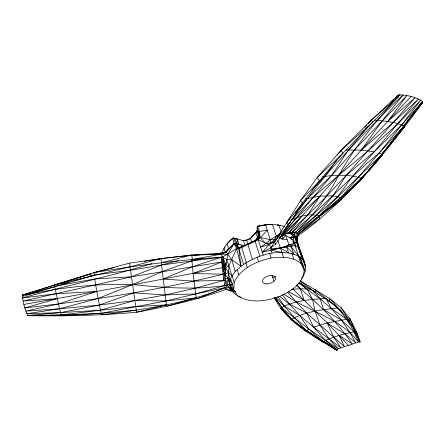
<?xml version="1.0" encoding="UTF-8"?>
<svg xmlns="http://www.w3.org/2000/svg" width="445" height="445" viewBox="0 0 445 445"><rect width="100%" height="100%" fill="white"/><g stroke="black" fill="none" stroke-linecap="round" stroke-linejoin="round"><path stroke-width="0.67" d="M233.18 291.714L225.543 289.478C196.757 299.991 166.803 306.611 136.726 312.201C100.77 315.583 64.636 316.245 28.541 315.694L27.651 315.455C24.814 309.197 23.018 302.422 22.25 295.597L22.439 295.085L93.85 272.64L130.257 266.8L161.719 262.711L192.524 259.429L222.161 256.999L227.729 254.24L236.657 248.466L238.843 248.738C245.718 245.29 253.689 242.603 259.313 237.313L259.435 231.472L257.583 226.166L256.982 227.673L258.317 236.556L254.84 240.912M232.513 290.096L231.305 290.04L227.011 285.123L228.174 278.153L228.975 265.448L236.657 248.466L237.508 247.687L239.087 247.904C245.584 245.39 251.442 241.318 258.295 239.621L267.312 230.126L259.435 231.472L258.606 232.284L259.396 237.969M299.58 256.665L304.124 269.726C303.991 283.66 290.157 291.686 278.893 296.698C265.771 301.17 249.94 303.918 237.697 295.691L233.792 289.773L234.109 282.492L232.062 275.36M247.793 243.643L247.759 244.355L255.135 241.446L258.295 239.621L265.787 243.487L269.353 244.316L274.337 241.93L288.226 224.903L302.511 203.092L319.627 180.748L343.012 153.152L372.81 122.064L398.481 96.604L398.203 94.969C406.507 94.813 415.814 96.776 422.6 101.593L422.75 102.428C386.644 151.795 347.795 200.139 297.716 236.1L296.865 241.757L295.102 245.84L298.695 256.192C306.327 260.292 307.323 270.699 302.455 277.296M223.162 256.899C222.189 263.44 223.596 270.121 225.354 276.417M290.285 232.346L295.224 232.357L297.216 232.952L298.1 234.315L296.865 241.757L298.261 247.47L302.305 259.04M258.317 236.556L258.734 233.581L257.232 230.143L255.892 232.602L250.446 238.631L246.541 240.389L243.498 240.662L233.252 237.903C228.38 241.768 223.93 246.502 222.205 252.638L224.169 252.999M199.799 254.913L191.628 255.213L221.593 254.112L227.729 254.24L231.756 259.658L240.94 266.299C256.999 254.662 279.844 247.637 298.695 256.192L290.808 246.257L290.974 244.299L294.534 243.248L296.865 241.757M240.745 297.204C232.134 294.523 226.405 284.005 232.006 276L228.324 272.173L225.098 274.654L228.174 278.153L229.553 284.071L227.011 285.123L225.109 278.898L225.548 267.868L227.729 254.24L234.148 243.532L232.618 238.387L227.084 243.582L228.624 248.889L227.445 250.524M251.686 242.597L250.507 238.264L256.27 232.112L257.555 229.754M348.858 317.802L349.892 318.692L349.47 321.168L355.922 332.96L359.643 342.077L360.139 341.487L356.339 331.358L349.892 318.692L341.159 307.684L329.756 298.706L300.23 280.762M288.416 232.752L291.002 233.097L292.181 232.212C322.959 207.809 348.663 177.917 379.073 153.13L382.583 154.543C358.347 185.126 326.958 208.449 298.1 234.315C295.374 244.55 301.115 254.229 304.797 263.407L298.456 245.468M281.807 239.121L283.204 234.754L285.646 235.233L292.749 239.794L294.151 243.827M226.255 280.789L224.681 285.557L225.543 289.478M294.273 242.748L293.283 237.302L293.778 235.817L289.801 237.474L293.283 237.302L294.762 237.719L296.27 242.036L294.273 242.748L292.921 241.368M294.762 237.719L295.091 236.734M299.724 257.911L300.147 256.715L305.164 271.122M276.2 239.315L270.449 239.671L259.313 237.313L258.606 232.284L257.193 227.862L257.788 226.349C266.477 223.852 275.867 223.88 284.505 226.572L283.448 226.466M228.057 285.573L224.886 287.698L196.645 298.94L195.644 293.939L193.13 273.564L221.643 261.994L222.745 260.564L223.679 258.106L223.98 264.825L222.222 267.668C156.228 280.572 90.107 292.899 23.852 304.413M374.189 120.117C384.408 121.09 395.516 121.596 404.666 126.441L360.884 179.88L341.61 198.192L298.1 234.315L296.531 237.246L297.01 241.235L296.27 242.036M395.305 97.922L398.203 94.969L371.341 120.117L340.959 150.382L317.146 177.577L300.453 200.689L270.916 247.77L262.316 252.259C267.067 246.747 271.917 241.157 278.069 237.152M234.109 282.492C240.684 268.079 256.543 261.304 271.139 258.005C281.307 256.704 292.66 256.492 300.965 263.462L304.124 269.726M272.017 253.166L271.033 250.151L270.916 247.77L275.605 244.249L288.226 224.903L286.502 222.906L288.471 220.13M299.93 250.04L299.079 247.281L298.261 247.47L295.102 245.84C287.514 246.096 280.333 248.777 272.752 249.117L270.916 247.77L269.353 244.316L260.675 247.097L265.787 243.487L271.127 242.803L274.337 241.93L280.99 232.184M289.261 219.023L290.44 217.36M224.842 252.565L234.148 243.532L236.657 248.466L239.087 247.904L238.843 248.738L240.94 266.299L235.205 271.517L232.006 276L226.878 259.635L222.161 256.999L221.221 253.138L191.628 255.213M336.609 160.15L325.061 176.298L307.556 198.437L295.547 212.782M285.562 228.469L307.556 198.437L331.503 175.597L354.504 149.837L406.864 95.597L387.634 121.524L361.273 150.104L301.971 216.02L284.639 234.254L279.46 237.713M360.884 179.88L382.583 154.543L381.215 155.266L421.426 102.595L422.75 102.428L416.003 110.977M228.624 248.889L226.388 251.887L225.381 252.454M223.574 259.88L225.698 263.362L224.825 264.53L225.749 267.784M406.279 123.176L410.045 118.198M413.394 113.77L415.491 111M416.325 109.893L417.16 108.791M420.091 104.914L422.6 101.593L401.796 124.778L379.073 153.13L340.837 197.619L319.71 216.064L319.393 218.879L298.1 234.315M286.28 227.211L292.015 219.646L313.414 197.135L331.503 175.597L348.457 149.882L368.276 126.358M274.181 297.599C287.075 322.953 313.558 335.997 336.748 350.271L338.35 348.763L360.139 341.487C350.682 326.841 343.212 310.187 328.143 300.247M282.419 239.416L285.646 235.233L288.989 244.989M337.126 155.283L340.959 150.382L372.81 122.064L371.341 120.117L398.481 96.604M230.86 286.163L232.496 284.082L229.77 280.3M395.661 136.821L382.016 154.22L361.407 178.323L341.61 198.192L340.781 200.272L319.71 216.064C310.159 213.099 299.602 216.036 290.819 220.192M396.512 135.731L401.629 129.206M402.486 128.121L403.337 127.031M406.719 122.737L407.564 121.669M411.781 116.323L414.734 112.585M282.786 234.977L288.566 232.952L301.971 216.02L281.012 236.484L313.414 197.135L338.767 175.252L368.121 150.872L398.002 123.682L420.903 99.992L401.796 124.778L374.217 151.823L352.746 176.036L337.788 196.729L319.137 215.786L297.216 232.952L294.128 234.404L290.947 233.87L287.865 232.507M422.75 102.428L403.359 126.541L404.666 126.441L397.263 135.525M388.112 146.739L382.016 154.22L337.788 196.729L316.567 215.124L297.216 232.952L296.531 237.246L299.079 247.281M388.986 145.671L392.907 140.865M395.522 137.661L396.389 136.593M301.309 278.826L302.144 277.808M287.464 222.094L286.502 222.906L302.511 203.092L300.453 200.689L301.76 199.115M285.15 233.525L288.566 232.952L307.528 215.224L326.83 195.922L346.127 175.452L374.217 151.823L418.434 98.968L393.146 122.62L361.273 150.104L345.787 150.021M250.446 238.631L256.27 232.112L255.892 232.602L257.577 237.903M281.563 234.793L296.643 217.638L320.022 196.112C327.147 196.189 335.046 194.832 341.61 198.192L361.996 178.373C349.331 174.284 335.63 174.768 322.58 176.682M364.8 127.242L366.669 125.206M368.071 123.677L371.341 120.117M379.073 153.13L403.259 126.953M244.505 245.824L235.461 243.32L234.148 243.532L226.388 251.887L221.593 254.112L192.524 259.429L191.662 255.007L160.94 258.623L156.901 259.58M410.991 96.593L387.634 121.524L415.029 97.828L346.127 175.452L332.893 195.984L316.567 215.124L295.224 232.357L294.128 234.404L294.59 236.963L297.01 241.235L296.353 239.36M311.934 190.182C341.61 157.758 371.03 125.09 403.081 94.946L382.177 120.767L361.273 150.104L374.217 151.823M300.453 200.689L319.627 180.748L317.146 177.577L343.012 153.152L340.959 150.382M390.955 102.356L393.369 99.891M391.578 102.862L392.579 101.905M395.577 99.035L400.083 94.729C377.16 119.555 355.438 145.743 338.767 175.252C327.759 196.729 313.002 216.042 295.224 232.357L291.002 233.097L289.133 232.574M288.304 245.045L280.589 248.238L281.913 252.443L271.033 250.151L280.589 248.238L288.599 252.782L286.43 246.825L288.304 245.045L290.974 244.299L286.43 246.825L282.531 247.175L272.752 249.117L271.033 250.151L262.316 252.259M229.731 241.218L233.252 237.903L237.385 239.199L238.987 244.522M225.131 247.164L224.002 248.11L225.292 252.604M232.618 238.387L234.137 238.882L234.771 238.398L237.385 239.199L236.963 243.96L237.508 247.687L238.487 248.126M228.975 265.448L225.548 267.868L228.324 272.173L230.121 280.467L228.174 278.153L225.109 278.898M225.381 272.618L223.051 274.181C157.958 290.513 91.448 300.431 24.814 307.884L57.26 298.717L23.062 301.054L131.414 276.829L221.643 261.994L225.32 271.139M259.435 231.472L260.052 237.508L258.017 238.909L263.234 255.146M279.532 237.168L281.107 236.134M282.158 235.444L283.204 234.754M323.877 341.382C333.566 336.342 344.474 333.795 355.138 331.564M291.992 319.137C305.798 311.455 322.008 309.692 337.477 307.99L342.65 312.451M281.368 307.667C294.762 300.47 310.482 299.379 325.412 298.562M280.328 233.558L270.449 239.671L265.787 243.487L260.052 237.508M282.325 294.668L289.345 303.996L299.635 315.355L313.608 327.12L328.961 338.906L338.35 348.763L308.897 329.183L306.188 330.646L284.238 306.032L275.705 297.26M275.355 276.651L272.88 277.908L272.29 275.049M244.917 245.306L243.498 240.662L242.536 240.422L246.524 240.055L250.507 238.264M290.223 238.615L293.283 237.302M336.748 350.271L337.683 349.87C317.763 337.521 296.637 326.157 280.917 308.374L283.515 309.876L293.277 320.645L305.648 330.98L307.667 331.175L323.064 342.11L324.544 341.888L336.748 350.271L330.935 346.544M274.982 241.479L271.127 242.803L265.593 224.881L257.583 226.166M238.003 247.859L241.629 246.641L242.753 246.786M287.754 292.248L296.309 302.205L306.811 313.18L313.608 327.12L327.209 322.964L347.984 318.97M291.392 319.488L290.752 319.688L293.277 320.645M151.968 263.562C109.286 276.679 65.493 285.862 22.5 297.966L56.176 293.767L96.782 291.43L101.349 314.854C143.195 309.553 185.576 303.757 224.886 287.698L229.631 287.726L230.577 290.757L232.479 290.285M91.197 273.792L22.439 295.085L30.477 292.893M91.192 273.792L54.357 285.017L61.76 283.154M229.887 284.839L232.496 284.082M279.36 234.943L276.239 235.839L274.493 239.683L275.249 240.734M23.568 295.213L22.25 295.597L23.596 295.341M57.227 285.568L59.202 285M61.833 284.249L65.126 283.309M66.439 282.931L68.413 282.369M74.332 280.673L77.625 279.733M78.937 279.36L80.912 278.793M83.543 278.042L85.518 277.474M88.149 276.723L93.411 275.221M186.177 255.819L160.94 258.623L129.64 263.117L93.85 272.64L94.429 275.244L54.869 286.641L22.901 295.23L23.613 296.209L54.869 286.641L54.44 285.006L130.257 266.8L161.007 258.623L161.719 262.711L191.662 255.007M178.239 260.603L161.463 265.064L130.513 270.232L94.067 275.032M305.615 198.937L320.022 196.112L307.528 215.224L292.181 232.212L288.566 232.952M95.814 272.474L93.823 272.991L93.85 272.64L114.448 267.523M89.356 276.217L91.375 275.711M219.157 253.411L226.388 251.887L227.729 254.24M203.198 258.384L191.906 260.909L161.463 265.064L131.414 276.829L94.663 278.954L55.953 286.068M257.788 226.349L265.593 224.881L272.468 224.553L276.239 235.839L278.52 236.306M27.634 294.584C62.105 287.381 97.266 283.265 132.51 284.611C163.143 287.531 194.07 290.201 224.681 285.557L227.935 285.273M188.914 255.703L190.271 255.458M144.008 261.399L161.007 258.623M291.675 289.267L300.236 288.749L310.905 289.172M215.719 253.867L217.093 253.683M187.54 255.669L190.265 255.369M161.24 262.589L166.43 304.903L136.726 312.201L136.27 310.215L100.876 313.363L61.243 315.889L54.596 286.319M225.815 280.244L194.014 281.118L163.042 279.065L192.451 266.755L221.243 257.31L222.745 260.564L225.381 270.421M221.221 253.138L222.478 253.094M203.888 254.763L221.593 254.112M28.541 315.694L60.943 315.021L100.876 313.363L165.874 300.965L195.644 293.939L224.886 287.698L230.577 290.757L231.305 290.04L229.553 284.071L233.113 290.123L233.964 293.11M256.687 238.225L258.055 238.22M226.878 259.635L231.756 259.658L235.205 271.517M94.663 278.954L96.782 291.43L58.412 303.968L25.838 311.094L59.485 308.791L99.246 305.07L134.824 300.503L165.874 300.965L196.228 297.889L166.842 306.21L166.43 304.903L135.725 306.572L100.231 310.243L60.943 315.021L27.651 315.455L60.364 312.629L99.246 305.07L133.7 292.849L165.078 294.963L195.644 293.939L224.681 285.557L223.051 274.181L193.13 273.564L191.784 258.973M231.623 287.904L233.619 288.082M271.606 224.469L272.468 224.553M291.57 239.571L292.749 239.794M279.543 238.336L287.236 239.872M314.226 289.684L315.561 289.984L317.135 291.264M280.445 225.776L277.352 224.986L278.854 225.126L281.056 231.611M288.316 291.481L304.258 300.42L327.209 322.964L348.34 345.253M325.156 342.778L326.341 343.495M328.71 344.931L329.895 345.643M331.67 346.722L335.814 349.225M299.174 282.43C317.018 293.761 336.987 303.418 349.47 321.168L341.159 307.684L340.848 310.86L329.756 298.706L329.267 301.254L315.561 289.984L315.082 292.193L300.119 280.945M327.448 344.313L329.773 345.798M308.48 332.12L306.188 330.646L307.311 331.414M283.821 293.989C307.829 311.3 339.663 317.541 358.47 341.877L353.936 331.77L341.415 320.005L331.358 308.585L320.127 298.834L298.762 283.087M309.559 332.943L310.688 333.705M311.811 334.468L314.064 335.997M315.75 337.143L323.064 342.11L323.382 341.704L308.897 329.183L282.453 308.507M300.659 281.223L302.311 282.369M232.329 289.617L235.032 291.503M235.678 291.942L230.738 288.377L228.174 278.153M291.942 319.899L296.871 323.621M298.517 324.861L302.35 327.754M279.666 296.348L289.345 303.996L306.811 313.18L344.491 346.705L339.262 335.408L352.229 343.874C337.043 321.524 317.418 302.767 296.643 285.679M291.92 319.911L295.619 322.892M296.67 323.743L305.648 330.98M336.464 349.509L325.356 340.408L313.608 327.12M226.255 265.715L224.825 264.53L223.74 262.761M299.446 282.241L306.967 288.983L312.546 299.402L315.071 311.155L319.961 325.056L328.961 338.906L341.026 347.89L333.783 337.232L327.209 322.964L344.875 333.856L355.733 342.706L349.959 332.61L341.415 320.005L323.582 309.62L320.127 298.834L313.536 290.83M286.43 246.825L293.945 254.039L290.808 246.257L294.534 243.248L295.102 245.84M292.944 289.066L304.258 300.42L300.236 288.749L296.854 284.377M280.917 308.374L288.06 315.95M282.236 308.691L287.47 314.86M234.148 243.532L237.508 247.687L235.461 243.32L234.137 238.882M352.574 326.586L346.711 319.16L331.358 308.585L326.068 298.528M274.465 297.56L283.515 309.876L275.266 297.599M274.354 297.566L277.079 301.493M225.698 263.362L226.433 264.441M277.68 296.364L284.238 306.032L299.635 315.355L308.897 329.183M275.082 297.811L277.669 301.871M274.337 241.93L275.605 244.249M238.976 248.349L234.771 238.398M349.892 318.692L355.922 332.96L356.339 331.358L359.643 342.077M222.222 267.668L224.441 273.274L223.913 280.4L194.927 288.338L165.078 294.963L134.824 300.503L100.231 310.243L60.364 312.629L26.817 313.708L59.485 308.791L98.05 298.534L132.51 284.611L162.186 271.584L191.906 260.909L221.243 257.31L223.051 274.181M304.797 263.407L300.158 250.674L305.248 265.242M302.661 258.979L305.52 267.145M298.317 255.836L300.965 263.462M291.831 253.305L293.806 259.057M277.841 240.4L280.422 248.126M281.713 251.987L283.437 257.138M269.67 253.478L271.139 258.005M272.051 275.31L273.92 281.151M258.361 234.949L258.912 236.679L258.183 238.459L257.633 236.734M257.321 237.908L257.872 239.633M259.785 256.231L254.941 240.706M257.088 257.043L258.506 261.593M252.348 259.274L246.524 240.055M241.107 244.911L241.629 246.641M246.296 262.589L241.785 247.659L241.969 246.869L238.843 248.738L243.537 264.425M245.846 262.867L247.22 267.423M237.218 269.509L238.737 274.71M230.749 279.104L233.792 289.773M223.607 263.518L223.98 264.825M223.596 264.319L225.287 270.293M236.657 248.466L240.94 266.299M130.257 266.8L129.64 263.117L129.734 263.724M258.734 233.581L259.313 237.313M136.27 310.215L130.057 266.549M291.002 233.097L290.947 233.87L294.59 236.963L296.531 237.246L294.128 234.404L291.002 233.097M266.338 283.865A6.936 3.777 -17.6 0 0 275.7 277.825A6.936 3.777 -17.6 0 0 265.053 277.419A6.936 3.777 -17.6 0 0 266.338 283.865"/></g></svg>
